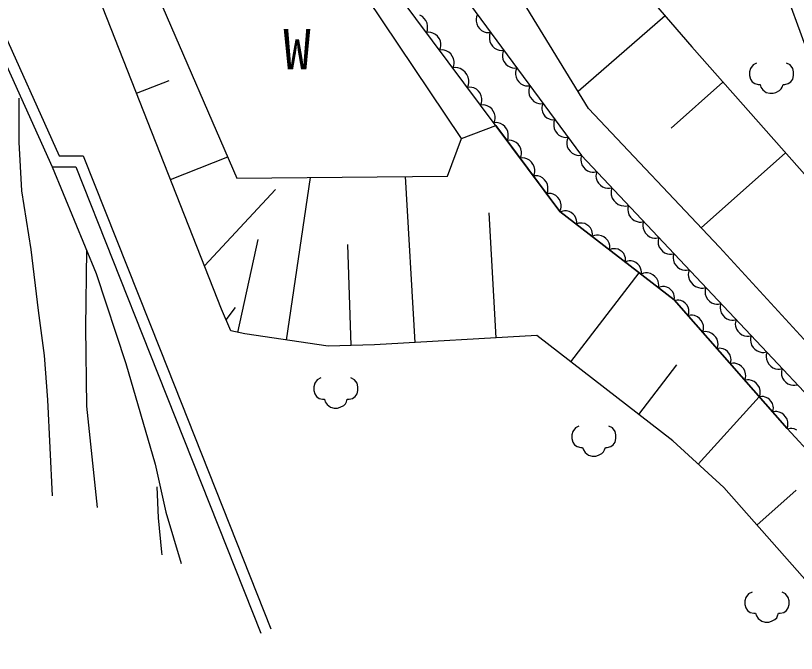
# Model space of a CAD drawing. Units: millimetres, scale not verified. Extents: x 40000 to 680000, y 20000 to 380000.
# Drawn here: x 245631 to 281020, y 241040 to 269958 of the extents above; entities that cross this region are included whole.
import ezdxf
from ezdxf.enums import TextEntityAlignment as Align

# ---------------------------------------------------------------- set-up
doc = ezdxf.new("R2010")
doc.units = ezdxf.units.MM
doc.header["$LTSCALE"] = 1000
doc.layers.add('M-BGD', color=7, linetype='Continuous', lineweight=25)
doc.styles.add('ＭＳ ゴシック', font='')
doc.styles.get('ＭＳ ゴシック').set_extended_font_data('MS Gothic')

msp = doc.modelspace()

# ---------------------------------------------------------------- linework, layer by layer
at = {"layer": 'M-BGD'}
for p, q in [((254963, 256652), (245717, 280140)), ((266695, 279704), (276277, 268550)), ((240781, 277544), (247281, 263097)), ((241236, 277752), (247604, 263599)), ((278633, 276249), (284251, 260776)), ((249929, 275783), (255664, 262589)), ((249929, 275783), (255664, 262589)), ((271601, 265754), (265499, 275713)), ((265840, 264389), (258264, 275686)), ((270303, 261082), (259446, 275639)), ((262458, 275569), (271283, 263614)), ((264067, 269911), (263947, 269972)), ((264155, 269827), (264067, 269911)), ((264227, 269731), (264155, 269827)), ((264283, 269622), (264227, 269731)), ((266508, 269812), (266507, 269712)), ((266507, 269712), (266531, 269579)), ((266521, 269896), (266508, 269812)), ((266565, 270005), (266521, 269896)), ((275079, 269945), (271129, 266524)), ((264307, 269490), (264283, 269622)), ((264295, 269305), (264307, 269389)), ((264307, 269389), (264307, 269490)), ((266531, 269579), (266586, 269471)), ((266586, 269471), (266658, 269374)), ((266658, 269374), (266745, 269289)), ((264250, 269197), (264295, 269305)), ((264366, 269209), (264250, 269197)), ((264450, 269196), (264366, 269209)), ((264546, 269168), (264450, 269196)), ((264666, 269108), (264546, 269168)), ((264754, 269024), (264666, 269108)), ((264826, 268927), (264754, 269024)), ((266745, 269289), (266865, 269228)), ((266865, 269228), (266960, 269199)), ((266960, 269199), (267044, 269187)), ((267044, 269187), (267160, 269198)), ((267116, 269090), (267103, 269006)), ((267103, 269006), (267103, 268906)), ((267160, 269198), (267116, 269090)), ((264882, 268819), (264826, 268927)), ((264906, 268686), (264882, 268819)), ((264906, 268586), (264906, 268686)), ((267103, 268906), (267126, 268773)), ((267126, 268773), (267181, 268664)), ((267181, 268664), (267253, 268567)), ((264850, 268393), (264894, 268502)), ((264966, 268405), (264850, 268393)), ((264894, 268502), (264906, 268586)), ((265050, 268393), (264966, 268405)), ((265146, 268365), (265050, 268393)), ((265266, 268305), (265146, 268365)), ((265353, 268220), (265266, 268305)), ((267253, 268567), (267340, 268483)), ((267340, 268483), (267460, 268422)), ((267460, 268422), (267556, 268393)), ((267556, 268393), (267640, 268381)), ((267640, 268381), (267756, 268392)), ((267711, 268284), (267699, 268200)), ((267756, 268392), (267711, 268284)), ((276277, 268550), (284776, 258923)), ((265425, 268124), (265353, 268220)), ((265481, 268015), (265425, 268124)), ((265505, 267883), (265481, 268015)), ((267699, 268200), (267698, 268099)), ((267698, 268099), (267721, 267967)), ((267721, 267967), (267777, 267858)), ((265449, 267590), (265493, 267698)), ((265576, 267603), (265449, 267590)), ((265493, 267698), (265505, 267782)), ((265505, 267782), (265505, 267883)), ((265669, 267590), (265576, 267603)), ((265774, 267559), (265669, 267590)), ((265906, 267492), (265774, 267559)), ((267777, 267858), (267848, 267761)), ((267848, 267761), (267936, 267676)), ((267936, 267676), (268055, 267615)), ((268055, 267615), (268151, 267587)), ((268151, 267587), (268235, 267574)), ((268235, 267574), (268351, 267586)), ((268351, 267586), (268306, 267477)), ((278935, 267562), (278895, 267402)), ((279055, 267723), (278935, 267562)), ((279215, 267803), (279055, 267723)), ((280735, 267723), (280575, 267803)), ((280855, 267562), (280735, 267723)), ((280895, 267402), (280855, 267562)), ((266003, 267399), (265906, 267492)), ((266082, 267293), (266003, 267399)), ((266144, 267174), (266082, 267293)), ((268294, 267393), (268293, 267293)), ((268293, 267293), (268317, 267160)), ((268306, 267477), (268294, 267393)), ((278895, 267402), (278895, 267241)), ((278895, 267241), (278935, 267080)), ((280855, 267080), (280895, 267241)), ((280895, 267241), (280895, 267402)), ((251110, 266438), (252584, 267023)), ((266170, 267028), (266144, 267174)), ((266157, 266825), (266170, 266918)), ((266170, 266918), (266170, 267028)), ((268317, 267160), (268372, 267051)), ((268372, 267051), (268443, 266955)), ((268443, 266955), (268531, 266870)), ((268531, 266870), (268651, 266809)), ((277693, 266946), (275340, 264852)), ((278935, 267080), (279015, 266960)), ((279015, 266960), (279135, 266880)), ((279135, 266880), (279295, 266839)), ((279295, 266839), (279375, 266839)), ((279375, 266839), (279415, 266719)), ((280375, 266719), (280415, 266839)), ((280415, 266839), (280495, 266839)), ((280495, 266839), (280655, 266880)), ((280655, 266880), (280775, 266960)), ((280775, 266960), (280855, 267080)), ((266108, 266706), (266157, 266825)), ((266224, 266718), (266108, 266706)), ((266308, 266706), (266224, 266718)), ((266404, 266678), (266308, 266706)), ((266524, 266617), (266404, 266678)), ((266612, 266533), (266524, 266617)), ((266684, 266437), (266612, 266533)), ((268651, 266809), (268746, 266780)), ((268746, 266780), (268830, 266768)), ((268830, 266768), (268946, 266779)), ((268902, 266671), (268889, 266587)), ((268889, 266587), (268889, 266486)), ((268889, 266486), (268912, 266354)), ((268946, 266779), (268902, 266671)), ((279415, 266719), (279495, 266599)), ((279495, 266599), (279655, 266478)), ((280095, 266478), (280255, 266558)), ((280255, 266558), (280335, 266639)), ((280335, 266639), (280375, 266719)), ((245780, 266218), (245780, 264223)), ((266740, 266328), (266684, 266437)), ((266763, 266196), (266740, 266328)), ((266763, 266095), (266763, 266196)), ((268912, 266354), (268967, 266245)), ((268967, 266245), (269039, 266148)), ((269039, 266148), (269126, 266063)), ((279655, 266478), (279815, 266438)), ((279815, 266438), (279975, 266438)), ((279975, 266438), (280095, 266478)), ((266707, 265903), (266751, 266011)), ((266823, 265915), (266707, 265903)), ((266751, 266011), (266763, 266095)), ((266907, 265902), (266823, 265915)), ((267003, 265874), (266907, 265902)), ((267123, 265814), (267003, 265874)), ((267211, 265730), (267123, 265814)), ((269126, 266063), (269246, 266003)), ((269246, 266003), (269342, 265974)), ((269342, 265974), (269426, 265961)), ((269426, 265961), (269542, 265973)), ((269501, 265875), (269490, 265800)), ((269490, 265800), (269490, 265709)), ((269542, 265973), (269501, 265875)), ((267283, 265633), (267211, 265730)), ((267339, 265525), (267283, 265633)), ((267363, 265392), (267339, 265525)), ((269490, 265709), (269511, 265590)), ((269511, 265590), (269560, 265492)), ((269560, 265492), (269625, 265405)), ((277540, 259463), (271601, 265754)), ((267307, 265099), (267351, 265207)), ((267422, 265111), (267307, 265099)), ((267351, 265207), (267363, 265292)), ((267363, 265292), (267363, 265392)), ((267506, 265099), (267422, 265111)), ((267602, 265071), (267506, 265099)), ((267722, 265010), (267602, 265071)), ((269625, 265405), (269704, 265329)), ((269704, 265329), (269811, 265274)), ((269811, 265274), (269897, 265248)), ((269897, 265248), (269973, 265237)), ((269973, 265237), (270077, 265247)), ((270033, 265139), (270020, 265055)), ((270077, 265247), (270033, 265139)), ((265840, 264389), (267397, 264977)), ((267397, 264977), (270303, 261082)), ((267810, 264926), (267722, 265010)), ((267882, 264830), (267810, 264926)), ((267938, 264721), (267882, 264830)), ((267962, 264589), (267938, 264721)), ((270020, 265055), (270020, 264954)), ((270020, 264954), (270043, 264822)), ((270043, 264822), (270098, 264713)), ((265213, 262679), (265840, 264389)), ((265213, 262679), (265840, 264389)), ((267906, 264296), (267950, 264404)), ((267950, 264404), (267962, 264488)), ((267962, 264488), (267962, 264589)), ((270098, 264713), (270170, 264616)), ((270170, 264616), (270257, 264531)), ((270257, 264531), (270377, 264470)), ((270377, 264470), (270473, 264442)), ((270473, 264442), (270557, 264429)), ((270557, 264429), (270673, 264441)), ((270673, 264441), (270628, 264333)), ((245780, 264223), (245899, 262018)), ((268022, 264308), (267906, 264296)), ((268106, 264296), (268022, 264308)), ((268202, 264267), (268106, 264296)), ((268322, 264207), (268202, 264267)), ((268409, 264123), (268322, 264207)), ((268481, 264026), (268409, 264123)), ((268537, 263918), (268481, 264026)), ((270616, 264248), (270615, 264148)), ((270615, 264148), (270638, 264015)), ((270628, 264333), (270616, 264248)), ((270638, 264015), (270694, 263907)), ((268561, 263785), (268537, 263918)), ((268549, 263601), (268561, 263685)), ((268561, 263685), (268561, 263785)), ((270694, 263907), (270765, 263810)), ((270765, 263810), (270853, 263725)), ((270853, 263725), (270972, 263664)), ((270972, 263664), (271068, 263635)), ((280526, 263737), (276711, 260341)), ((247604, 263599), (248696, 263599)), ((248696, 263599), (252184, 254821)), ((252651, 262524), (255245, 263553)), ((268505, 263492), (268549, 263601)), ((268621, 263504), (268505, 263492)), ((268705, 263492), (268621, 263504)), ((268801, 263464), (268705, 263492)), ((268921, 263404), (268801, 263464)), ((269009, 263319), (268921, 263404)), ((269081, 263223), (269009, 263319)), ((271068, 263635), (271152, 263623)), ((271152, 263623), (271268, 263634)), ((271252, 263501), (271249, 263416)), ((271249, 263416), (271261, 263316)), ((271283, 263614), (271252, 263501)), ((271261, 263316), (271300, 263187)), ((271283, 263614), (279689, 254683)), ((247281, 263097), (248357, 263097)), ((247281, 263097), (249289, 258269)), ((248357, 263097), (251719, 254636)), ((269136, 263114), (269081, 263223)), ((269160, 262982), (269136, 263114)), ((269160, 262881), (269160, 262982)), ((271300, 263187), (271367, 263086)), ((271367, 263086), (271450, 262998)), ((271450, 262998), (271547, 262925)), ((255664, 262589), (265213, 262679)), ((255664, 262589), (265213, 262679)), ((257905, 255245), (258993, 262620)), ((263736, 255140), (263308, 262661)), ((269104, 262689), (269148, 262797)), ((269220, 262701), (269104, 262689)), ((269148, 262797), (269160, 262881)), ((269304, 262689), (269220, 262701)), ((269400, 262660), (269304, 262689)), ((269520, 262600), (269400, 262660)), ((269608, 262516), (269520, 262600)), ((271547, 262925), (271673, 262878)), ((271673, 262878), (271771, 262861)), ((271771, 262861), (271856, 262859)), ((271856, 262859), (271970, 262884)), ((271938, 262771), (271936, 262686)), ((271936, 262686), (271947, 262587)), ((271970, 262884), (271938, 262771)), ((269680, 262419), (269608, 262516)), ((269736, 262311), (269680, 262419)), ((269760, 262178), (269736, 262311)), ((271947, 262587), (271986, 262458)), ((271986, 262458), (272054, 262356)), ((272054, 262356), (272136, 262269)), ((272136, 262269), (272233, 262195)), ((245899, 262018), (246327, 259349)), ((254192, 258609), (257414, 262067)), ((269703, 261885), (269747, 261994)), ((269819, 261897), (269703, 261885)), ((269747, 261994), (269760, 262078)), ((269760, 262078), (269760, 262178)), ((269903, 261885), (269819, 261897)), ((269999, 261857), (269903, 261885)), ((272233, 262195), (272359, 262149)), ((272359, 262149), (272458, 262132)), ((272458, 262132), (272543, 262129)), ((272543, 262129), (272656, 262155)), ((272622, 262031), (272619, 261937)), ((272619, 261937), (272632, 261827)), ((272656, 262155), (272622, 262031)), ((270119, 261797), (269999, 261857)), ((270207, 261712), (270119, 261797)), ((270279, 261616), (270207, 261712)), ((270335, 261508), (270279, 261616)), ((272632, 261827), (272674, 261685)), ((272674, 261685), (272749, 261574)), ((272749, 261574), (272840, 261478)), ((270303, 261082), (270347, 261190)), ((270359, 261375), (270335, 261508)), ((270347, 261190), (270359, 261275)), ((270359, 261275), (270359, 261375)), ((272840, 261478), (272946, 261397)), ((272946, 261397), (273085, 261346)), ((273085, 261346), (273193, 261327)), ((273193, 261327), (273287, 261324)), ((273287, 261324), (273412, 261352)), ((273380, 261239), (273378, 261154)), ((273412, 261352), (273380, 261239)), ((267413, 255351), (267091, 261009)), ((275486, 257074), (270303, 261082)), ((270303, 261082), (275486, 257074)), ((270436, 261093), (270338, 261055)), ((270511, 261103), (270436, 261093)), ((270601, 261102), (270511, 261103)), ((270720, 261079), (270601, 261102)), ((270816, 261027), (270720, 261079)), ((270902, 260961), (270816, 261027)), ((270976, 260880), (270902, 260961)), ((271029, 260771), (270976, 260880)), ((273378, 261154), (273389, 261054)), ((273389, 261054), (273428, 260926)), ((273428, 260926), (273496, 260824)), ((273496, 260824), (273578, 260737)), ((271053, 260684), (271029, 260771)), ((271051, 260504), (271063, 260608)), ((271148, 260542), (271051, 260504)), ((271063, 260608), (271053, 260684)), ((271224, 260552), (271148, 260542)), ((271314, 260551), (271224, 260552)), ((271432, 260527), (271314, 260551)), ((271529, 260476), (271432, 260527)), ((271615, 260409), (271529, 260476)), ((273578, 260737), (273675, 260663)), ((273675, 260663), (273801, 260617)), ((273801, 260617), (273900, 260600)), ((273900, 260600), (273985, 260597)), ((273985, 260597), (274098, 260622)), ((274067, 260510), (274064, 260425)), ((274098, 260622), (274067, 260510)), ((271689, 260329), (271615, 260409)), ((271742, 260220), (271689, 260329)), ((271766, 260133), (271742, 260220)), ((271776, 260057), (271766, 260133)), ((274064, 260425), (274076, 260325)), ((274076, 260325), (274115, 260196)), ((274115, 260196), (274182, 260095)), ((255698, 255597), (256629, 259801)), ((271763, 259952), (271776, 260057)), ((271872, 259995), (271763, 259952)), ((271956, 260006), (271872, 259995)), ((272056, 260005), (271956, 260006)), ((272188, 259979), (272056, 260005)), ((272295, 259921), (272188, 259979)), ((272390, 259848), (272295, 259921)), ((272473, 259758), (272390, 259848)), ((274182, 260095), (274265, 260007)), ((274265, 260007), (274362, 259933)), ((274362, 259933), (274488, 259887)), ((274488, 259887), (274586, 259870)), ((274586, 259870), (274671, 259868)), ((274671, 259868), (274785, 259893)), ((274754, 259780), (274751, 259695)), ((274785, 259893), (274754, 259780)), ((260847, 254999), (260694, 259581)), ((272531, 259637), (272473, 259758)), ((272558, 259540), (272531, 259637)), ((272555, 259340), (272569, 259456)), ((272569, 259456), (272558, 259540)), ((274751, 259695), (274762, 259595)), ((274762, 259595), (274801, 259466)), ((274801, 259466), (274869, 259365)), ((282989, 253501), (277540, 259463)), ((246327, 259349), (246658, 256583)), ((248847, 259323), (248796, 255816)), ((272653, 259378), (272555, 259340)), ((272729, 259388), (272653, 259378)), ((272819, 259387), (272729, 259388)), ((272937, 259364), (272819, 259387)), ((273034, 259312), (272937, 259364)), ((273119, 259246), (273034, 259312)), ((273194, 259165), (273119, 259246)), ((273247, 259056), (273194, 259165)), ((273271, 258969), (273247, 259056)), ((274869, 259365), (274951, 259278)), ((274951, 259278), (275048, 259204)), ((275048, 259204), (275174, 259158)), ((275174, 259158), (275273, 259141)), ((275273, 259141), (275358, 259138)), ((275358, 259138), (275472, 259163)), ((275472, 259163), (275440, 259051)), ((273268, 258789), (273280, 258893)), ((273366, 258827), (273268, 258789)), ((273280, 258893), (273271, 258969)), ((273442, 258837), (273366, 258827)), ((273532, 258836), (273442, 258837)), ((273650, 258813), (273532, 258836)), ((273747, 258761), (273650, 258813)), ((273832, 258695), (273747, 258761)), ((275440, 259051), (275438, 258966)), ((275438, 258966), (275449, 258866)), ((275449, 258866), (275488, 258737)), ((275488, 258737), (275556, 258636)), ((273907, 258614), (273832, 258695)), ((273959, 258505), (273907, 258614)), ((273983, 258418), (273959, 258505)), ((273993, 258342), (273983, 258418)), ((275556, 258636), (275638, 258548)), ((275638, 258548), (275735, 258474)), ((275735, 258474), (275861, 258428)), ((275861, 258428), (275960, 258411)), ((275960, 258411), (276044, 258409)), ((276044, 258409), (276158, 258434)), ((276158, 258434), (276124, 258310)), ((249289, 258269), (250620, 254190)), ((270793, 254261), (273901, 258299)), ((273981, 258237), (273993, 258342)), ((274090, 258280), (273981, 258237)), ((274174, 258291), (274090, 258280)), ((274274, 258290), (274174, 258291)), ((274405, 258264), (274274, 258290)), ((274513, 258206), (274405, 258264)), ((274608, 258133), (274513, 258206)), ((274691, 258043), (274608, 258133)), ((274749, 257922), (274691, 258043)), ((276124, 258310), (276121, 258216)), ((276121, 258216), (276133, 258107)), ((276133, 258107), (276176, 257965)), ((274776, 257826), (274749, 257922)), ((274773, 257625), (274787, 257741)), ((274871, 257663), (274773, 257625)), ((274787, 257741), (274776, 257826)), ((274947, 257673), (274871, 257663)), ((275037, 257672), (274947, 257673)), ((275155, 257649), (275037, 257672)), ((275252, 257597), (275155, 257649)), ((276176, 257965), (276251, 257853)), ((276251, 257853), (276341, 257757)), ((276341, 257757), (276448, 257676)), ((276448, 257676), (276587, 257625)), ((275337, 257531), (275252, 257597)), ((275412, 257450), (275337, 257531)), ((275464, 257341), (275412, 257450)), ((275488, 257254), (275464, 257341)), ((276587, 257625), (276695, 257606)), ((276695, 257606), (276788, 257604)), ((276788, 257604), (276913, 257631)), ((276882, 257519), (276880, 257433)), ((276880, 257433), (276891, 257334)), ((276913, 257631), (276882, 257519)), ((276891, 257334), (276930, 257205)), ((275486, 257074), (275498, 257178)), ((280599, 251237), (275486, 257074)), ((275486, 257074), (280599, 251237)), ((275498, 257178), (275488, 257254)), ((275619, 257059), (275515, 257040)), ((275695, 257054), (275619, 257059)), ((275783, 257036), (275695, 257054)), ((275895, 256990), (275783, 257036)), ((275979, 256921), (275895, 256990)), ((276930, 257205), (276998, 257104)), ((276998, 257104), (277080, 257016)), ((277080, 257016), (277177, 256942)), ((277177, 256942), (277303, 256896)), ((246658, 256583), (246924, 254541)), ((255383, 255667), (254963, 256652)), ((255173, 256159), (255593, 256722)), ((276051, 256839), (275979, 256921)), ((276109, 256746), (276051, 256839)), ((276139, 256629), (276109, 256746)), ((276146, 256539), (276139, 256629)), ((277303, 256896), (277401, 256879)), ((277401, 256879), (277486, 256877)), ((277486, 256877), (277600, 256902)), ((277569, 256789), (277566, 256704)), ((277566, 256704), (277578, 256604)), ((277600, 256902), (277569, 256789)), ((277578, 256604), (277616, 256475)), ((276110, 256362), (276141, 256462)), ((276224, 256383), (276110, 256362)), ((276141, 256462), (276146, 256539)), ((276309, 256377), (276224, 256383)), ((276407, 256357), (276309, 256377)), ((276531, 256306), (276407, 256357)), ((276625, 256229), (276531, 256306)), ((276705, 256139), (276625, 256229)), ((277616, 256475), (277684, 256374)), ((277684, 256374), (277767, 256286)), ((277767, 256286), (277864, 256213)), ((276769, 256035), (276705, 256139)), ((276803, 255905), (276769, 256035)), ((276811, 255805), (276803, 255905)), ((277864, 256213), (277990, 256166)), ((277990, 256166), (278088, 256149)), ((278088, 256149), (278173, 256147)), ((278173, 256147), (278287, 256172)), ((278255, 256060), (278253, 255974)), ((278253, 255974), (278264, 255875)), ((278287, 256172), (278255, 256060)), ((278264, 255875), (278303, 255746)), ((248796, 255816), (248847, 252256)), ((256013, 255526), (255383, 255667)), ((259796, 254964), (256013, 255526)), ((276770, 255608), (276805, 255720)), ((276884, 255629), (276770, 255608)), ((276805, 255720), (276811, 255805)), ((276969, 255624), (276884, 255629)), ((277067, 255603), (276969, 255624)), ((277191, 255552), (277067, 255603)), ((277286, 255475), (277191, 255552)), ((278303, 255746), (278371, 255644)), ((278371, 255644), (278453, 255557)), ((278453, 255557), (278550, 255483)), ((269252, 255456), (261897, 255034)), ((275416, 250674), (269252, 255456)), ((277365, 255385), (277286, 255475)), ((277429, 255281), (277365, 255385)), ((277463, 255151), (277429, 255281)), ((278550, 255483), (278676, 255437)), ((278676, 255437), (278775, 255420)), ((278775, 255420), (278859, 255418)), ((278859, 255418), (278973, 255443)), ((278942, 255330), (278939, 255245)), ((278939, 255245), (278951, 255145)), ((278973, 255443), (278942, 255330)), ((252184, 254821), (257204, 242146)), ((261897, 255034), (259796, 254964)), ((277430, 254854), (277466, 254966)), ((277533, 254873), (277430, 254854)), ((277471, 255051), (277463, 255151)), ((277466, 254966), (277471, 255051)), ((277609, 254868), (277533, 254873)), ((277698, 254850), (277609, 254868)), ((277809, 254804), (277698, 254850)), ((278951, 255145), (278990, 255016)), ((278990, 255016), (279057, 254915)), ((279057, 254915), (279140, 254827)), ((279140, 254827), (279237, 254754)), ((246924, 254541), (247076, 252536)), ((251719, 254636), (256740, 241961)), ((277894, 254735), (277809, 254804)), ((277966, 254653), (277894, 254735)), ((278023, 254560), (277966, 254653)), ((278054, 254443), (278023, 254560)), ((279237, 254754), (279363, 254707)), ((279363, 254707), (279461, 254690)), ((279461, 254690), (279546, 254688)), ((279546, 254688), (279660, 254713)), ((279657, 254570), (279655, 254485)), ((279655, 254485), (279666, 254385)), ((279689, 254683), (279657, 254570)), ((279689, 254683), (289215, 244556)), ((250620, 254190), (251951, 249619)), ((273875, 251870), (275606, 254119)), ((278024, 254176), (278056, 254276)), ((278139, 254197), (278024, 254176)), ((278061, 254353), (278054, 254443)), ((278056, 254276), (278061, 254353)), ((278224, 254192), (278139, 254197)), ((278321, 254171), (278224, 254192)), ((278446, 254120), (278321, 254171)), ((278540, 254043), (278446, 254120)), ((279666, 254385), (279705, 254256)), ((279705, 254256), (279773, 254155)), ((279773, 254155), (279855, 254067)), ((278619, 253953), (278540, 254043)), ((278683, 253849), (278619, 253953)), ((278718, 253719), (278683, 253849)), ((279855, 254067), (279952, 253993)), ((279952, 253993), (280078, 253947)), ((280078, 253947), (280176, 253930)), ((280176, 253930), (280261, 253928)), ((280261, 253928), (280375, 253953)), ((280344, 253840), (280341, 253755)), ((280341, 253755), (280353, 253655)), ((280375, 253953), (280344, 253840)), ((259306, 253446), (259186, 253286)), ((259466, 253527), (259306, 253446)), ((260986, 253446), (260826, 253527)), ((261106, 253286), (260986, 253446)), ((278685, 253422), (278720, 253534)), ((278799, 253443), (278685, 253422)), ((278725, 253619), (278718, 253719)), ((278720, 253534), (278725, 253619)), ((278884, 253438), (278799, 253443)), ((278982, 253417), (278884, 253438)), ((279106, 253367), (278982, 253417)), ((280353, 253655), (280391, 253526)), ((280391, 253526), (280459, 253425)), ((280459, 253425), (280541, 253337)), ((259186, 253286), (259146, 253125)), ((259146, 253125), (259146, 252965)), ((261146, 253125), (261106, 253286)), ((261146, 252965), (261146, 253125)), ((279200, 253290), (279106, 253367)), ((279279, 253199), (279200, 253290)), ((279344, 253095), (279279, 253199)), ((279378, 252965), (279344, 253095)), ((280541, 253337), (280638, 253264)), ((280638, 253264), (280764, 253217)), ((280764, 253217), (280863, 253200)), ((280863, 253200), (280948, 253198)), ((280948, 253198), (281062, 253223)), ((259146, 252965), (259186, 252804)), ((259186, 252804), (259266, 252684)), ((259266, 252684), (259386, 252603)), ((260906, 252603), (261026, 252684)), ((261026, 252684), (261106, 252804)), ((261106, 252804), (261146, 252965)), ((279345, 252669), (279380, 252780)), ((279448, 252688), (279345, 252669)), ((279386, 252865), (279378, 252965)), ((279380, 252780), (279386, 252865)), ((279524, 252683), (279448, 252688)), ((279612, 252664), (279524, 252683)), ((247076, 252536), (247292, 248180)), ((259386, 252603), (259546, 252563)), ((259546, 252563), (259626, 252563)), ((259626, 252563), (259666, 252443)), ((259666, 252443), (259746, 252322)), ((260506, 252282), (260586, 252362)), ((260586, 252362), (260626, 252443)), ((260626, 252443), (260666, 252563)), ((260666, 252563), (260746, 252563)), ((260746, 252563), (260906, 252603)), ((276572, 249619), (279339, 252675)), ((279724, 252619), (279612, 252664)), ((279809, 252549), (279724, 252619)), ((279880, 252468), (279809, 252549)), ((279938, 252374), (279880, 252468)), ((279969, 252257), (279938, 252374)), ((248847, 252256), (249322, 247660)), ((259746, 252322), (259906, 252202)), ((259906, 252202), (260066, 252162)), ((260066, 252162), (260226, 252162)), ((260226, 252162), (260346, 252202)), ((260346, 252202), (260506, 252282)), ((279939, 251990), (279971, 252091)), ((280054, 252011), (279939, 251990)), ((279976, 252167), (279969, 252257)), ((279971, 252091), (279976, 252167)), ((280138, 252006), (280054, 252011)), ((280236, 251985), (280138, 252006)), ((280360, 251935), (280236, 251985)), ((280455, 251858), (280360, 251935)), ((280534, 251767), (280455, 251858)), ((280598, 251663), (280534, 251767)), ((280632, 251533), (280598, 251663)), ((271164, 251347), (271004, 251266)), ((272683, 251266), (272523, 251347)), ((280599, 251237), (280635, 251348)), ((280640, 251433), (280632, 251533)), ((280635, 251348), (280640, 251433)), ((270884, 251106), (270844, 250945)), ((270844, 250945), (270844, 250785)), ((271004, 251266), (270884, 251106)), ((272803, 251106), (272683, 251266)), ((272843, 250945), (272803, 251106)), ((272843, 250785), (272843, 250945)), ((289985, 241040), (280599, 251237)), ((280599, 251237), (289985, 241040)), ((280736, 251236), (280622, 251212)), ((280821, 251233), (280736, 251236)), ((280919, 251215), (280821, 251233)), ((281044, 251167), (280919, 251215)), ((270844, 250785), (270884, 250624)), ((270884, 250624), (270964, 250504)), ((272723, 250504), (272803, 250624)), ((272803, 250624), (272843, 250785)), ((277727, 248564), (275416, 250674)), ((270964, 250504), (271084, 250423)), ((271084, 250423), (271244, 250383)), ((271244, 250383), (271324, 250383)), ((271324, 250383), (271364, 250263)), ((271364, 250263), (271444, 250142)), ((272283, 250182), (272323, 250263)), ((272323, 250263), (272363, 250383)), ((272363, 250383), (272443, 250383)), ((272443, 250383), (272603, 250423)), ((272603, 250423), (272723, 250504)), ((271444, 250142), (271604, 250022)), ((271604, 250022), (271764, 249982)), ((271764, 249982), (271924, 249982)), ((271924, 249982), (272044, 250022)), ((272044, 250022), (272204, 250102)), ((272204, 250102), (272283, 250182)), ((251951, 249619), (252441, 247439)), ((252039, 248591), (252088, 247186)), ((283751, 241743), (277727, 248564)), ((279233, 246859), (281013, 248443)), ((252441, 247439), (253142, 245119)), ((252088, 247186), (252248, 245625)), ((252248, 245625), (252264, 245504)), ((278729, 243581), (278689, 243421)), ((278849, 243742), (278729, 243581)), ((279009, 243822), (278849, 243742)), ((280528, 243742), (280369, 243822)), ((280648, 243581), (280528, 243742)), ((280688, 243421), (280648, 243581)), ((278689, 243421), (278689, 243260)), ((278689, 243260), (278729, 243099)), ((280648, 243099), (280688, 243260)), ((280688, 243260), (280688, 243421)), ((278729, 243099), (278809, 242979)), ((278809, 242979), (278929, 242899)), ((278929, 242899), (279089, 242859)), ((279089, 242859), (279169, 242859)), ((279169, 242859), (279209, 242738)), ((280169, 242738), (280209, 242859)), ((280209, 242859), (280289, 242859)), ((280289, 242859), (280448, 242899)), ((280448, 242899), (280568, 242979)), ((280568, 242979), (280648, 243099)), ((279209, 242738), (279289, 242618)), ((279289, 242618), (279449, 242497)), ((279449, 242497), (279609, 242457)), ((279609, 242457), (279769, 242457)), ((279769, 242457), (279889, 242497)), ((279889, 242497), (280049, 242577)), ((280049, 242577), (280129, 242658)), ((280129, 242658), (280169, 242738))]:
    msp.add_line(p, q, dxfattribs=at)

# ---------------------------------------------------------------- texts
at = {"layer": 'M-BGD', "style": 'ＭＳ ゴシック'}
msp.add_text('W', height=1833, dxfattribs=at).set_placement((257764, 266969), align=Align.BOTTOM_LEFT)

doc.saveas('drawing.dxf')
